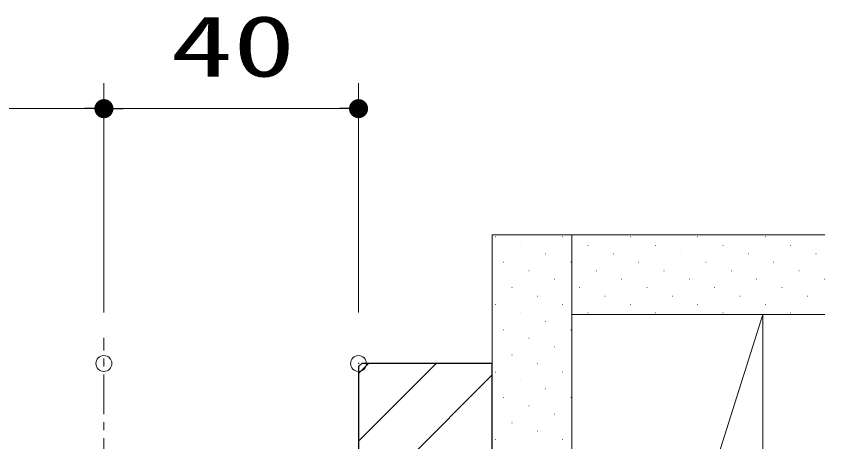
# Model space of a CAD drawing. Units: millimetres, scale not verified. Extents: x -1306 to 1306, y -607 to 607.
# Drawn here: x -356.9 to -229.9, y -221.5 to -154.7 of the extents above; entities that cross this region are included whole.
import ezdxf
from ezdxf.enums import TextEntityAlignment as Align

# ---------------------------------------------------------------- set-up
doc = ezdxf.new("R2010")
doc.units = ezdxf.units.MM
doc.header["$LTSCALE"] = 5
doc.header["$PDMODE"] = 32
doc.header["$PDSIZE"] = 2.5
doc.linetypes.add('USER5', pattern=[2, 1.25, -0.25, 0.25, -0.25])
for name, color, linetype, lineweight in [('0-1_線(白)', 7, 'Continuous', 30), ('0-2_寸法線', 3, 'Continuous', 13), ('0-3_線(黄)', 2, 'Continuous', 15), ('0-7_0', 4, 'Continuous', 25), ('0-8_DEFPOINTS', 7, 'Continuous', 5), ('0-9_ハッチング', 6, 'Continuous', 9), ('0-C_中心線', 3, 'USER5', 9)]:
    doc.layers.add(name, color=color, linetype=linetype, lineweight=lineweight)
doc.styles.add('ＭＳ ゴシック', font='')
doc.styles.get('ＭＳ ゴシック').set_extended_font_data('MS Gothic')

# ---------------------------------------------------------------- blocks, each defined once
blk = doc.blocks.new('_DOT')
at = {"layer": '0-7_0', "color": 3}
blk.add_line((-2.5, 0), (-5, 0), dxfattribs=at)
for points in [[(0, 0), (-1.34, 2.111), (-1.064, 2.262)], [(0, 0), (-1.064, 2.262), (-0.773, 2.378)], [(0, 0), (-0.773, 2.378), (-0.468, 2.456)], [(0, 0), (-0.468, 2.456), (-0.157, 2.495)], [(0, 0), (-0.157, 2.495), (0.157, 2.495)], [(0, 0), (0.157, 2.495), (0.468, 2.456)], [(0, 0), (0.468, 2.456), (0.773, 2.378)], [(0, 0), (0.773, 2.378), (1.064, 2.262)], [(0, 0), (1.064, 2.262), (1.34, 2.111)], [(0, 0), (-2.5, 0), (-2.48, 0.313)], [(0, 0), (-2.48, -0.313), (-2.5, 0)], [(0, 0), (-2.48, 0.313), (-2.421, 0.622)], [(0, 0), (-2.421, -0.622), (-2.48, -0.313)], [(0, 0), (-2.421, 0.622), (-2.324, 0.92)], [(0, 0), (-2.324, -0.92), (-2.421, -0.622)], [(0, 0), (-2.324, 0.92), (-2.191, 1.204)], [(0, 0), (-2.191, -1.204), (-2.324, -0.92)], [(0, 0), (-2.191, 1.204), (-2.023, 1.469)], [(0, 0), (-2.023, -1.469), (-2.191, -1.204)], [(0, 0), (-2.023, 1.469), (-1.822, 1.711)], [(0, 0), (-1.822, -1.711), (-2.023, -1.469)], [(0, 0), (-1.822, 1.711), (-1.594, 1.926)], [(0, 0), (-1.594, -1.926), (-1.822, -1.711)], [(0, 0), (-1.594, 1.926), (-1.34, 2.111)], [(0, 0), (-1.34, -2.111), (-1.594, -1.926)], [(0, 0), (-1.064, -2.262), (-1.34, -2.111)], [(0, 0), (-0.773, -2.378), (-1.064, -2.262)], [(0, 0), (-0.468, -2.456), (-0.773, -2.378)], [(0, 0), (-0.157, -2.495), (-0.468, -2.456)], [(0, 0), (0.157, -2.495), (-0.157, -2.495)], [(0, 0), (1.34, 2.111), (1.594, 1.926)], [(0, 0), (1.594, 1.926), (1.822, 1.711)], [(0, 0), (1.822, 1.711), (2.023, 1.469)], [(0, 0), (2.023, 1.469), (2.191, 1.204)], [(0, 0), (2.191, 1.204), (2.324, 0.92)], [(0, 0), (2.324, 0.92), (2.421, 0.622)], [(0, 0), (2.421, 0.622), (2.48, 0.313)], [(0, 0), (2.48, 0.313), (2.5, 0)], [(0, 0), (0.468, -2.456), (0.157, -2.495)], [(0, 0), (0.773, -2.378), (0.468, -2.456)], [(0, 0), (1.064, -2.262), (0.773, -2.378)], [(0, 0), (1.34, -2.111), (1.064, -2.262)], [(0, 0), (1.594, -1.926), (1.34, -2.111)], [(0, 0), (1.822, -1.711), (1.594, -1.926)], [(0, 0), (2.023, -1.469), (1.822, -1.711)], [(0, 0), (2.191, -1.204), (2.023, -1.469)], [(0, 0), (2.324, -0.92), (2.191, -1.204)], [(0, 0), (2.421, -0.622), (2.324, -0.92)], [(0, 0), (2.48, -0.313), (2.421, -0.622)], [(0, 0), (2.5, 0), (2.48, -0.313)]]:
    blk.add_solid(points, dxfattribs=at)

msp = doc.modelspace()

# ---------------------------------------------------------------- linework, layer by layer
at = {"layer": '0-1_線(白)'}
for p, q in [((-302.619, -209.188), (-303.119, -209.688)), ((-282.119, -209.188), (-302.619, -209.188)), ((-282.119, -319.188), (-282.119, -209.188)), ((-303.119, -209.688), (-303.119, -318.688))]:
    msp.add_line(p, q, dxfattribs=at)
at = {"layer": '0-2_寸法線'}
for p, q in [((-343.119, -201.188), (-343.119, -165.188)), ((-343.119, -201.188), (-343.119, -165.188)), ((-303.119, -201.188), (-303.119, -165.188)), ((-737.54, -169.188), (-346.119, -169.188)), ((-306.119, -169.188), (-340.119, -169.188))]:
    msp.add_line(p, q, dxfattribs=at)
at = {"layer": '0-3_線(黄)'}
for p, q in [((-229.856, -188.996), (-282.119, -188.996)), ((-282.119, -188.996), (-282.119, -209.188)), ((-269.619, -309.188), (-269.619, -188.996)), ((-239.618, -201.496), (-269.619, -296.688)), ((-229.856, -201.496), (-269.619, -201.496)), ((-239.618, -201.496), (-239.619, -296.688))]:
    msp.add_line(p, q, dxfattribs=at)
at = {"layer": '0-8_DEFPOINTS'}
for p in [(-343.119, -169.188), (-343.119, -209.188), (-303.119, -209.188)]:
    msp.add_point(p, dxfattribs=at)
at = {"layer": '0-9_ハッチング'}
for p, q in [((-281.672, -189.327), (-281.622, -189.327)), ((-271.066, -189.327), (-271.016, -189.327)), ((-260.459, -189.327), (-260.409, -189.327)), ((-249.853, -189.327), (-249.803, -189.327)), ((-239.246, -189.327), (-239.196, -189.327)), ((-277.695, -190.653), (-277.645, -190.653)), ((-267.088, -190.653), (-267.038, -190.653)), ((-256.482, -190.653), (-256.432, -190.653)), ((-245.875, -190.653), (-245.825, -190.653)), ((-235.268, -190.653), (-235.218, -190.653)), ((-273.717, -191.979), (-273.667, -191.979)), ((-263.111, -191.979), (-263.061, -191.979)), ((-252.504, -191.979), (-252.454, -191.979)), ((-241.898, -191.979), (-241.848, -191.979)), ((-231.291, -191.979), (-231.241, -191.979)), ((-280.347, -193.305), (-280.297, -193.305)), ((-269.74, -193.305), (-269.69, -193.305)), ((-259.133, -193.305), (-259.083, -193.305)), ((-248.527, -193.305), (-248.477, -193.305)), ((-237.92, -193.305), (-237.87, -193.305)), ((-276.369, -194.631), (-276.319, -194.631)), ((-265.762, -194.631), (-265.712, -194.631)), ((-255.156, -194.631), (-255.106, -194.631)), ((-244.549, -194.631), (-244.499, -194.631)), ((-233.943, -194.631), (-233.893, -194.631)), ((-272.392, -195.956), (-272.342, -195.956)), ((-261.785, -195.956), (-261.735, -195.956)), ((-251.178, -195.956), (-251.128, -195.956)), ((-240.572, -195.956), (-240.522, -195.956)), ((-229.965, -195.956), (-229.915, -195.956)), ((-279.021, -197.282), (-278.971, -197.282)), ((-268.414, -197.282), (-268.364, -197.282)), ((-257.807, -197.282), (-257.757, -197.282)), ((-247.201, -197.282), (-247.151, -197.282)), ((-236.594, -197.282), (-236.544, -197.282)), ((-275.043, -198.608), (-274.993, -198.608)), ((-264.437, -198.608), (-264.387, -198.608)), ((-253.83, -198.608), (-253.78, -198.608)), ((-243.223, -198.608), (-243.173, -198.608)), ((-232.617, -198.608), (-232.567, -198.608)), ((-281.672, -199.934), (-281.622, -199.934)), ((-271.066, -199.934), (-271.016, -199.934)), ((-260.459, -199.934), (-260.409, -199.934)), ((-249.853, -199.934), (-249.803, -199.934)), ((-239.246, -199.934), (-239.196, -199.934)), ((-277.695, -201.26), (-277.645, -201.26)), ((-267.088, -201.26), (-267.038, -201.26)), ((-256.482, -201.26), (-256.432, -201.26)), ((-245.875, -201.26), (-245.825, -201.26)), ((-235.268, -201.26), (-235.218, -201.26)), ((-273.717, -202.586), (-273.667, -202.586)), ((-280.347, -203.911), (-280.297, -203.911)), ((-269.74, -203.911), (-269.69, -203.911)), ((-276.369, -205.237), (-276.319, -205.237)), ((-272.392, -206.563), (-272.342, -206.563)), ((-279.021, -207.889), (-278.971, -207.889)), ((-303.119, -210.774), (-301.533, -209.188)), ((-303.119, -221.38), (-290.926, -209.188)), ((-275.043, -209.215), (-274.993, -209.215)), ((-281.672, -210.54), (-281.622, -210.54)), ((-271.066, -210.54), (-271.016, -210.54)), ((-303.119, -231.987), (-282.119, -210.987)), ((-277.695, -211.866), (-277.645, -211.866)), ((-273.717, -213.192), (-273.667, -213.192)), ((-280.347, -214.518), (-280.297, -214.518)), ((-269.74, -214.518), (-269.69, -214.518)), ((-276.369, -215.844), (-276.319, -215.844)), ((-272.392, -217.17), (-272.342, -217.17)), ((-279.021, -218.495), (-278.971, -218.495)), ((-275.043, -219.821), (-274.993, -219.821)), ((-281.672, -221.147), (-281.622, -221.147)), ((-271.066, -221.147), (-271.016, -221.147))]:
    msp.add_line(p, q, dxfattribs=at)
at = {"layer": '0-C_中心線'}
msp.add_line((-343.119, -317.168), (-343.119, -205.188), dxfattribs=at)

# ---------------------------------------------------------------- block references
at = {"layer": '0-2_寸法線', "xscale": 0.6, "yscale": 0.6}
for p in [(-343.119, -169.188), (-303.119, -169.188)]:
    msp.add_blockref('_DOT', p, dxfattribs=at)
at = {"layer": '0-2_寸法線', "xscale": 0.6, "yscale": 0.6, "rotation": 180}
msp.add_blockref('_DOT', (-343.119, -169.188), dxfattribs=at)

# ---------------------------------------------------------------- texts
at = {"layer": '0-2_寸法線', "style": 'ＭＳ ゴシック', "width": 1.5}
msp.add_text('40', height=9.604, dxfattribs=at).set_placement((-332.643, -167.038), align=Align.BOTTOM_LEFT)

doc.saveas('drawing.dxf')
